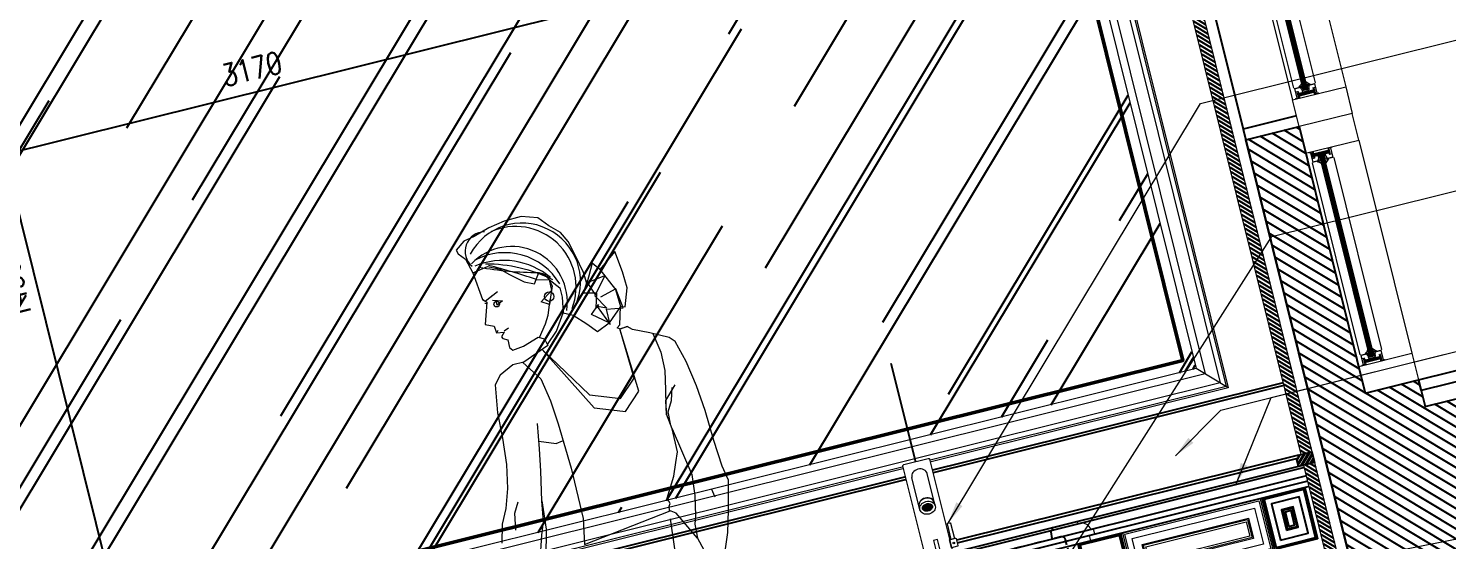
# Model space of a CAD drawing. Header units: inches. Extents: x 252212 to 296477, y 417293 to 492071.
# Drawn here: x 283687 to 286272, y 477243 to 478175 of the extents above; entities that cross this region are included whole.
import ezdxf

# ---------------------------------------------------------------- set-up
doc = ezdxf.new("R2010")
doc.units = ezdxf.units.IN
doc.header["$MEASUREMENT"] = 0
doc.set_wipeout_variables(frame=1)
doc.linetypes.add('CENTERX2', pattern=[4, 2.5, -0.5, 0.5, -0.5])
doc.linetypes.add('DASHED2', pattern=[0.375, 0.25, -0.125])
for name, color, linetype, lineweight in [('1', 1, 'Continuous', 50), ('A-Dim-ID', 9, 'Continuous', 20), ('A-FLOR-SLAB', 5, 'Continuous', 40), ('A-GLAZ', 134, 'Continuous', 18), ('A-RNDR-ALUM', 1, 'Continuous', 9), ('A-RNDR-PT36', 253, 'Continuous', 20), ('ID-NOTES', 3, 'Continuous', 0), ('Marble', 6, 'Continuous', 0)]:
    doc.layers.add(name, color=color, linetype=linetype, lineweight=lineweight)
for name, color, linetype in [('8', 8, 'Continuous'), ('Layer1', 1, 'Continuous'), ('Layer3', 7, 'Continuous'), ('Layer6', 6, 'Continuous'), ('Layer7', 8, 'Continuous'), ('MARBLE 2', 6, 'Continuous'), ('MARBLE HATCH', 251, 'Continuous'), ('SANITARY WARES', 212, 'Continuous'), ('Stainless steel', 253, 'Continuous'), ('WOOD', 23, 'Continuous')]:
    doc.layers.add(name, color=color, linetype=linetype)
doc.styles.add('ST9', font='romans.shx', dxfattribs={"width": 0.8})
doc.styles.add('ZZ-Dim All', font='romans.shx', dxfattribs={"width": 0.8})
doc.dimstyles.new('DIM 0200', dxfattribs={"dimscale": 200, "dimtxt": 1, "dimasz": 0.8, "dimexe": 0.5, "dimexo": 1, "dimgap": 0.4, "dimtad": 1, "dimdec": 0, "dimrnd": 10, "dimdsep": 46, "dimtxsty": 'ZZ-Dim All', "dimblk1": 'ARCHTICK', "dimblk2": 'ARCHTICK', "dimsah": 1, "dimcen": 1, "dimdle": 0.5, "dimclrd": 256, "dimclre": 256, "dimclrt": 256, "dimadec": 0, "dimazin": 2, "dimtfac": 1, "dimtdec": 0, "dimtix": 1, "dimtmove": 2, "dimatfit": 2, "dimfxl": 1, "dimfxlon": 1, "dimtolj": 1, "dimtzin": 0, "dimlwd": -1, "dimlwe": -1, "dimarcsym": 0})
doc.dimstyles.new('DIM-20', dxfattribs={"dimscale": 1000, "dimtxt": 0.044, "dimasz": 0.035, "dimexe": 0.022, "dimexo": 0.022, "dimgap": 0.022, "dimtad": 1, "dimdec": 0, "dimzin": 0, "dimdsep": 46, "dimtxsty": 'ST9', "dimblk1": 'ARCHTICK', "dimblk2": 'ARCHTICK', "dimsah": 1, "dimcen": 0.088, "dimdle": 0.04, "dimclrd": 256, "dimclre": 256, "dimclrt": 3, "dimadec": 0, "dimazin": 0, "dimtfac": 1, "dimtdec": 0, "dimtix": 1, "dimtofl": 0, "dimtmove": 1, "dimatfit": 3, "dimldrblk": 'CLOSED', "dimfxl": 1, "dimtolj": 1, "dimtzin": 0, "dimarcsym": 0})

# ---------------------------------------------------------------- blocks, each defined once
blk = doc.blocks.new('GLAZ-4')
at = {"layer": 'A-GLAZ'}
for p, q in [((-26.3, 561.6, 0), (-26.3, 1741.5, 0)), ((-24.9, 561.6, 0), (-24.9, 1741.5, 0)), ((-23.6, 561.6, 0), (-23.6, 1741.5, 0)), ((-22.3, 561.6, 0), (-22.3, 1741.5, 0)), ((-20.9, 561.6, 0), (-20.9, 1741.5, 0)), ((-19.6, 561.6, 0), (-19.6, 1741.5, 0)), ((-18.3, 561.6, 0), (-18.3, 1741.5, 0)), ((-26.3, 61.6, 0), (-26.3, 441.5, 0)), ((-24.9, 61.6, 0), (-24.9, 441.5, 0)), ((-23.6, 61.6, 0), (-23.6, 441.5, 0)), ((-22.3, 61.6, 0), (-22.3, 441.5, 0)), ((-20.9, 61.6, 0), (-20.9, 441.5, 0)), ((-19.6, 61.6, 0), (-19.6, 441.5, 0)), ((-18.3, 61.6, 0), (-18.3, 441.5, 0))]:
    blk.add_line(p, q, dxfattribs=at)
at = {"layer": 'A-RNDR-ALUM'}
for p, q in [((-50, 1775, 0), (-50, 550, 0)), ((50, 1775, 0), (50, 550, 0)), ((-38.2, 560.7, 0), (-37.5, 560.7, 0)), ((-38.2, 560.7, 0), (-38.2, 552.6, 0)), ((-38.2, 560.7, 0), (-37.5, 560.7, 0)), ((-38.2, 560.7, 0), (-38.2, 552.6, 0)), ((-38.2, 552.6, 0), (-37.5, 552.6, 0)), ((-38.2, 552.6, 0), (-37.5, 552.6, 0)), ((-37.5, 560.7, 0), (-37.5, 552.6, 0)), ((-37.5, 560.7, 0), (-37.5, 552.6, 0)), ((-37.5, 559, 0), (-7.1, 559, 0)), ((-37.5, 559, 0), (-7.1, 559, 0)), ((-37.5, 557.8, 0), (-7.1, 557.8, 0)), ((-37.5, 557.8, 0), (-7.1, 557.8, 0)), ((-37.5, 556.6, 0), (-7.1, 556.6, 0)), ((-37.5, 556.6, 0), (-7.1, 556.6, 0)), ((-37.5, 555.5, 0), (-7.1, 555.5, 0)), ((-37.5, 555.5, 0), (-7.1, 555.5, 0)), ((-37.5, 554.3, 0), (-7.1, 554.3, 0)), ((-37.5, 554.3, 0), (-7.1, 554.3, 0)), ((-36, 560.7, 0), (-35.3, 560.7, 0)), ((-36, 560.7, 0), (-35.3, 560.7, 0)), ((-36, 552.6, 0), (-35.3, 552.6, 0)), ((-36, 552.6, 0), (-35.3, 552.6, 0)), ((-6.4, 560.7, 0), (-7.1, 560.7, 0)), ((-7.1, 560.7, 0), (-7.1, 552.6, 0)), ((-6.4, 560.7, 0), (-7.1, 560.7, 0)), ((-7.1, 560.7, 0), (-7.1, 552.6, 0)), ((-6.4, 552.6, 0), (-7.1, 552.6, 0)), ((-6.4, 552.6, 0), (-7.1, 552.6, 0)), ((-6.4, 560.7, 0), (-6.4, 552.6, 0)), ((-6.4, 560.7, 0), (-6.4, 552.6, 0)), ((-50, 450, 0), (-50, 50, 0)), ((-38.2, 447.4, 0), (-37.5, 447.4, 0)), ((-38.2, 439.4, 0), (-38.2, 447.4, 0)), ((-38.2, 447.4, 0), (-37.5, 447.4, 0)), ((-38.2, 439.4, 0), (-38.2, 447.4, 0)), ((-38.2, 439.4, 0), (-37.5, 439.4, 0)), ((-38.2, 439.4, 0), (-37.5, 439.4, 0)), ((-37.5, 439.4, 0), (-37.5, 447.4, 0)), ((-37.5, 439.4, 0), (-37.5, 447.4, 0)), ((-37.5, 445.7, 0), (-7.1, 445.7, 0)), ((-37.5, 445.7, 0), (-7.1, 445.7, 0)), ((-37.5, 444.6, 0), (-7.1, 444.6, 0)), ((-37.5, 444.6, 0), (-7.1, 444.6, 0)), ((-37.5, 443.4, 0), (-7.1, 443.4, 0)), ((-37.5, 443.4, 0), (-7.1, 443.4, 0)), ((-37.5, 442.2, 0), (-7.1, 442.2, 0)), ((-37.5, 442.2, 0), (-7.1, 442.2, 0)), ((-37.5, 441.1, 0), (-7.1, 441.1, 0)), ((-37.5, 441.1, 0), (-7.1, 441.1, 0)), ((-36, 447.4, 0), (-35.3, 447.4, 0)), ((-36, 447.4, 0), (-35.3, 447.4, 0)), ((-36, 439.4, 0), (-35.3, 439.4, 0)), ((-36, 439.4, 0), (-35.3, 439.4, 0)), ((-6.4, 447.4, 0), (-7.1, 447.4, 0)), ((-7.1, 439.4, 0), (-7.1, 447.4, 0)), ((-6.4, 447.4, 0), (-7.1, 447.4, 0)), ((-7.1, 439.4, 0), (-7.1, 447.4, 0)), ((-6.4, 439.4, 0), (-7.1, 439.4, 0)), ((-6.4, 439.4, 0), (-7.1, 439.4, 0)), ((-6.4, 439.4, 0), (-6.4, 447.4, 0)), ((-6.4, 439.4, 0), (-6.4, 447.4, 0)), ((50, 450, 0), (50, 50, 0)), ((-38.2, 60.7, 0), (-37.5, 60.7, 0)), ((-38.2, 60.7, 0), (-38.2, 52.6, 0)), ((-38.2, 60.7, 0), (-37.5, 60.7, 0)), ((-38.2, 60.7, 0), (-38.2, 52.6, 0)), ((-38.2, 52.6, 0), (-37.5, 52.6, 0)), ((-38.2, 52.6, 0), (-37.5, 52.6, 0)), ((-37.5, 60.7, 0), (-37.5, 52.6, 0)), ((-37.5, 60.7, 0), (-37.5, 52.6, 0)), ((-37.5, 59, 0), (-7.1, 59, 0)), ((-37.5, 59, 0), (-7.1, 59, 0)), ((-37.5, 57.8, 0), (-7.1, 57.8, 0)), ((-37.5, 57.8, 0), (-7.1, 57.8, 0)), ((-37.5, 56.6, 0), (-7.1, 56.6, 0)), ((-37.5, 56.6, 0), (-7.1, 56.6, 0)), ((-37.5, 55.5, 0), (-7.1, 55.5, 0)), ((-37.5, 55.5, 0), (-7.1, 55.5, 0)), ((-37.5, 54.3, 0), (-7.1, 54.3, 0)), ((-37.5, 54.3, 0), (-7.1, 54.3, 0)), ((-36, 60.7, 0), (-35.3, 60.7, 0)), ((-36, 60.7, 0), (-35.3, 60.7, 0)), ((-36, 52.6, 0), (-35.3, 52.6, 0)), ((-36, 52.6, 0), (-35.3, 52.6, 0)), ((-6.4, 60.7, 0), (-7.1, 60.7, 0)), ((-7.1, 60.7, 0), (-7.1, 52.6, 0)), ((-6.4, 60.7, 0), (-7.1, 60.7, 0)), ((-7.1, 60.7, 0), (-7.1, 52.6, 0)), ((-6.4, 52.6, 0), (-7.1, 52.6, 0)), ((-6.4, 52.6, 0), (-7.1, 52.6, 0)), ((-6.4, 60.7, 0), (-6.4, 52.6, 0)), ((-6.4, 60.7, 0), (-6.4, 52.6, 0))]:
    blk.add_line(p, q, dxfattribs=at)
at = {"layer": 'A-RNDR-ALUM', "elevation": 0}
for points in [[(-14, 567.6), (-15.6, 567.6), (-15.6, 570.6, 0.015553), (-14.8, 570), (-11.6, 570, -0.104304), (-18.3, 576.1), (-18.3, 573.6, 0.016036), (-17.6, 572.8), (-17.6, 571.6), (-18.3, 570.9), (-18.3, 568.1), (-17.6, 568.7), (-17.6, 566.4), (-18.3, 565.7), (-18.3, 562.9), (-17.6, 563.5), (-17.6, 562.2, -0.414214), (-18.3, 561.6), (-26.3, 561.6, -0.414214), (-26.9, 562.2), (-26.9, 563.5), (-26.3, 562.9), (-26.3, 565.7), (-26.9, 566.4), (-26.9, 568.7), (-26.3, 568.1), (-26.3, 570.9), (-26.9, 571.6), (-26.9, 572.8, 0.016036), (-26.3, 573.6), (-26.3, 576.1, -0.104304), (-33, 570), (-29.8, 570, 0.015553), (-28.9, 570.6), (-28.9, 567.6), (-30.6, 567.6, -0.021646), (-28.9, 564.1), (-28.9, 562.2, 0.414214), (-26.3, 559.6), (-18.3, 559.6, 0.414214), (-15.6, 562.2), (-15.6, 564.1, -0.021646)], [(-14, 432.4), (-15.6, 432.4), (-15.6, 429.5, -0.015553), (-14.8, 430), (-11.6, 430, 0.104304), (-18.3, 423.9), (-18.3, 426.5, -0.016036), (-17.6, 427.2), (-17.6, 428.5), (-18.3, 429.1), (-18.3, 432), (-17.6, 431.3), (-17.6, 433.7), (-18.3, 434.4), (-18.3, 437.2), (-17.6, 436.5), (-17.6, 437.8, 0.414214), (-18.3, 438.5), (-26.3, 438.5, 0.414214), (-26.9, 437.8), (-26.9, 436.5), (-26.3, 437.2), (-26.3, 434.4), (-26.9, 433.7), (-26.9, 431.3), (-26.3, 432), (-26.3, 429.1), (-26.9, 428.5), (-26.9, 427.2, -0.016036), (-26.3, 426.5), (-26.3, 423.9, 0.104304), (-33, 430), (-29.8, 430, -0.015553), (-28.9, 429.5), (-28.9, 432.4), (-30.6, 432.4, 0.021646), (-28.9, 435.9), (-28.9, 437.8, -0.414214), (-26.3, 440.5), (-18.3, 440.5, -0.414214), (-15.6, 437.8), (-15.6, 435.9, 0.021646)], [(-14, 67.6), (-15.6, 67.6), (-15.6, 70.6, 0.015553), (-14.8, 70), (-11.6, 70, -0.104304), (-18.3, 76.1), (-18.3, 73.6, 0.016036), (-17.6, 72.8), (-17.6, 71.6), (-18.3, 70.9), (-18.3, 68.1), (-17.6, 68.7), (-17.6, 66.4), (-18.3, 65.7), (-18.3, 62.9), (-17.6, 63.5), (-17.6, 62.2, -0.414214), (-18.3, 61.6), (-26.3, 61.6, -0.414214), (-26.9, 62.2), (-26.9, 63.5), (-26.3, 62.9), (-26.3, 65.7), (-26.9, 66.4), (-26.9, 68.7), (-26.3, 68.1), (-26.3, 70.9), (-26.9, 71.6), (-26.9, 72.8, 0.016036), (-26.3, 73.6), (-26.3, 76.1, -0.104304), (-33, 70), (-29.8, 70, 0.015553), (-28.9, 70.6), (-28.9, 67.6), (-30.6, 67.6, -0.021646), (-28.9, 64.1), (-28.9, 62.2, 0.414214), (-26.3, 59.6), (-18.3, 59.6, 0.414214), (-15.6, 62.2), (-15.6, 64.1, -0.021646)]]:
    blk.add_lwpolyline(points, format="xyb", close=True, dxfattribs=at)
for points in [[(-50, 550), (50, 550), (50, 500), (-50, 500)], [(-50, 450), (50, 450), (50, 500), (-50, 500)], [(-50, 50), (50, 50), (50, 0), (-50, 0)]]:
    blk.add_lwpolyline(points, close=True, dxfattribs=at)
at = {"layer": 'A-RNDR-ALUM', "const_width": 0.928, "elevation": 0}
for points in [[(-43.7, 551.4, 0.414214), (-44.2, 550.9)], [(-43.7, 551.4, 0.414214), (-44.2, 550.9)], [(-0.7, 551.4, -0.414214), (-0.2, 551)], [(-0.7, 551.4, -0.414214), (-0.2, 551)], [(-43.7, 448.6, -0.414214), (-44.2, 449.1)], [(-43.7, 448.6, -0.414214), (-44.2, 449.1)], [(-0.7, 448.6, 0.414214), (-0.2, 449.1)], [(-0.7, 448.6, 0.414214), (-0.2, 449.1)], [(-43.7, 51.4, 0.414214), (-44.2, 50.9)], [(-43.7, 51.4, 0.414214), (-44.2, 50.9)], [(-0.7, 51.4, -0.414214), (-0.2, 51)], [(-0.7, 51.4, -0.414214), (-0.2, 51)]]:
    blk.add_lwpolyline(points, format="xyb", dxfattribs=at)
at = {"layer": 'A-RNDR-ALUM'}
for points in [[(-40.6, 568.8, 0), (-40.6, 570, 0), (-29.9, 568.8, 0), (-29.9, 570, 0)], [(-40.6, 568.8, 0), (-40.6, 570, 0), (-29.9, 568.8, 0), (-29.9, 570, 0)], [(-40.6, 567.6, 0), (-40.6, 568.8, 0), (-29.9, 567.6, 0), (-29.9, 568.8, 0)], [(-40.6, 567.6, 0), (-40.6, 568.8, 0), (-29.9, 567.6, 0), (-29.9, 568.8, 0)], [(-4.3, 568.8, 0), (-4.3, 570, 0), (-15.1, 568.8, 0), (-15.1, 570, 0)], [(-4.3, 568.8, 0), (-4.3, 570, 0), (-15.1, 568.8, 0), (-15.1, 570, 0)], [(-4.3, 567.6, 0), (-4.3, 568.8, 0), (-15.1, 567.6, 0), (-15.1, 568.8, 0)], [(-4.3, 567.6, 0), (-4.3, 568.8, 0), (-15.1, 567.6, 0), (-15.1, 568.8, 0)], [(-44.6, 550, 0), (-44.6, 550.9, 0), (-42.2, 550, 0), (-43.7, 550.9, 0)], [(-44.6, 550, 0), (-44.6, 550.9, 0), (-42.2, 550, 0), (-43.7, 550.9, 0)], [(-42.2, 550, 0), (-43.7, 550.9, 0), (-42.2, 551.9, 0), (-43.7, 551.9, 0)], [(-42.2, 550, 0), (-43.7, 550.9, 0), (-42.2, 551.9, 0), (-43.7, 551.9, 0)], [(-39.8, 563.3, 0), (-39.8, 561.5, 0), (-35, 563.3, 0), (-36.9, 561.5, 0)], [(-39.8, 563.3, 0), (-39.8, 561.5, 0), (-35, 563.3, 0), (-36.9, 561.5, 0)], [(-36.9, 551.9, 0), (-35, 550, 0), (-39.8, 551.9, 0), (-39.8, 550, 0)], [(-36.9, 551.9, 0), (-35, 550, 0), (-39.8, 551.9, 0), (-39.8, 550, 0)], [(-36.9, 559.3, 0), (-35, 559.3, 0), (-36.9, 561.5, 0), (-35, 563.3, 0)], [(-36.9, 559.3, 0), (-35, 559.3, 0), (-36.9, 561.5, 0), (-35, 563.3, 0)], [(-36.9, 554, 0), (-35, 554, 0), (-36.9, 551.9, 0), (-35, 550, 0)], [(-36.9, 554, 0), (-35, 554, 0), (-36.9, 551.9, 0), (-35, 550, 0)], [(-4.6, 563.3, 0), (-4.6, 561.5, 0), (-9.4, 563.3, 0), (-7.5, 561.5, 0)], [(-7.5, 559.3, 0), (-9.4, 559.3, 0), (-7.5, 561.5, 0), (-9.4, 563.3, 0)], [(-4.6, 563.3, 0), (-4.6, 561.5, 0), (-9.4, 563.3, 0), (-7.5, 561.5, 0)], [(-7.5, 559.3, 0), (-9.4, 559.3, 0), (-7.5, 561.5, 0), (-9.4, 563.3, 0)], [(-7.5, 554, 0), (-9.4, 554, 0), (-7.5, 551.9, 0), (-9.4, 550, 0)], [(-7.5, 554, 0), (-9.4, 554, 0), (-7.5, 551.9, 0), (-9.4, 550, 0)], [(-7.5, 551.9, 0), (-9.4, 550, 0), (-4.6, 551.9, 0), (-4.6, 550, 0)], [(-7.5, 551.9, 0), (-9.4, 550, 0), (-4.6, 551.9, 0), (-4.6, 550, 0)], [(-2.2, 550, 0), (-0.7, 550.9, 0), (-2.2, 551.9, 0), (-0.7, 551.9, 0)], [(-2.2, 550, 0), (-0.7, 550.9, 0), (-2.2, 551.9, 0), (-0.7, 551.9, 0)], [(0.2, 550, 0), (0.2, 550.9, 0), (-2.2, 550, 0), (-0.7, 550.9, 0)], [(0.2, 550, 0), (0.2, 550.9, 0), (-2.2, 550, 0), (-0.7, 550.9, 0)], [(-44.6, 450, 0), (-44.6, 449.1, 0), (-42.2, 450, 0), (-43.7, 449.1, 0)], [(-44.6, 450, 0), (-44.6, 449.1, 0), (-42.2, 450, 0), (-43.7, 449.1, 0)], [(-42.2, 450, 0), (-43.7, 449.1, 0), (-42.2, 448.2, 0), (-43.7, 448.2, 0)], [(-42.2, 450, 0), (-43.7, 449.1, 0), (-42.2, 448.2, 0), (-43.7, 448.2, 0)], [(-36.9, 448.2, 0), (-35, 450, 0), (-39.8, 448.2, 0), (-39.8, 450, 0)], [(-36.9, 448.2, 0), (-35, 450, 0), (-39.8, 448.2, 0), (-39.8, 450, 0)], [(-36.9, 446, 0), (-35, 446, 0), (-36.9, 448.2, 0), (-35, 450, 0)], [(-36.9, 446, 0), (-35, 446, 0), (-36.9, 448.2, 0), (-35, 450, 0)], [(-36.9, 440.7, 0), (-35, 440.7, 0), (-36.9, 438.6, 0), (-35, 436.7, 0)], [(-36.9, 440.7, 0), (-35, 440.7, 0), (-36.9, 438.6, 0), (-35, 436.7, 0)], [(-7.5, 448.2, 0), (-9.4, 450, 0), (-4.6, 448.2, 0), (-4.6, 450, 0)], [(-7.5, 446, 0), (-9.4, 446, 0), (-7.5, 448.2, 0), (-9.4, 450, 0)], [(-7.5, 446, 0), (-9.4, 446, 0), (-7.5, 448.2, 0), (-9.4, 450, 0)], [(-7.5, 448.2, 0), (-9.4, 450, 0), (-4.6, 448.2, 0), (-4.6, 450, 0)], [(-7.5, 440.7, 0), (-9.4, 440.7, 0), (-7.5, 438.6, 0), (-9.4, 436.7, 0)], [(-7.5, 440.7, 0), (-9.4, 440.7, 0), (-7.5, 438.6, 0), (-9.4, 436.7, 0)], [(-2.2, 450, 0), (-0.7, 449.1, 0), (-2.2, 448.2, 0), (-0.7, 448.2, 0)], [(0.2, 450, 0), (0.2, 449.1, 0), (-2.2, 450, 0), (-0.7, 449.1, 0)], [(-2.2, 450, 0), (-0.7, 449.1, 0), (-2.2, 448.2, 0), (-0.7, 448.2, 0)], [(0.2, 450, 0), (0.2, 449.1, 0), (-2.2, 450, 0), (-0.7, 449.1, 0)], [(-40.6, 432.4, 0), (-40.6, 431.2, 0), (-29.9, 432.4, 0), (-29.9, 431.2, 0)], [(-40.6, 432.4, 0), (-40.6, 431.2, 0), (-29.9, 432.4, 0), (-29.9, 431.2, 0)], [(-40.6, 431.2, 0), (-40.6, 430, 0), (-29.9, 431.2, 0), (-29.9, 430, 0)], [(-40.6, 431.2, 0), (-40.6, 430, 0), (-29.9, 431.2, 0), (-29.9, 430, 0)], [(-39.8, 436.7, 0), (-39.8, 438.6, 0), (-35, 436.7, 0), (-36.9, 438.6, 0)], [(-39.8, 436.7, 0), (-39.8, 438.6, 0), (-35, 436.7, 0), (-36.9, 438.6, 0)], [(-4.3, 432.4, 0), (-4.3, 431.2, 0), (-15.1, 432.4, 0), (-15.1, 431.2, 0)], [(-4.3, 432.4, 0), (-4.3, 431.2, 0), (-15.1, 432.4, 0), (-15.1, 431.2, 0)], [(-4.3, 431.2, 0), (-4.3, 430, 0), (-15.1, 431.2, 0), (-15.1, 430, 0)], [(-4.3, 431.2, 0), (-4.3, 430, 0), (-15.1, 431.2, 0), (-15.1, 430, 0)], [(-4.6, 436.7, 0), (-4.6, 438.6, 0), (-9.4, 436.7, 0), (-7.5, 438.6, 0)], [(-4.6, 436.7, 0), (-4.6, 438.6, 0), (-9.4, 436.7, 0), (-7.5, 438.6, 0)], [(-42.2, 50, 0), (-43.7, 50.9, 0), (-42.2, 51.9, 0), (-43.7, 51.9, 0)], [(-42.2, 50, 0), (-43.7, 50.9, 0), (-42.2, 51.9, 0), (-43.7, 51.9, 0)], [(-40.6, 68.8, 0), (-40.6, 70, 0), (-29.9, 68.8, 0), (-29.9, 70, 0)], [(-40.6, 68.8, 0), (-40.6, 70, 0), (-29.9, 68.8, 0), (-29.9, 70, 0)], [(-40.6, 67.6, 0), (-40.6, 68.8, 0), (-29.9, 67.6, 0), (-29.9, 68.8, 0)], [(-40.6, 67.6, 0), (-40.6, 68.8, 0), (-29.9, 67.6, 0), (-29.9, 68.8, 0)], [(-39.8, 63.3, 0), (-39.8, 61.5, 0), (-35, 63.3, 0), (-36.9, 61.5, 0)], [(-39.8, 63.3, 0), (-39.8, 61.5, 0), (-35, 63.3, 0), (-36.9, 61.5, 0)], [(-36.9, 51.9, 0), (-35, 50, 0), (-39.8, 51.9, 0), (-39.8, 50, 0)], [(-36.9, 51.9, 0), (-35, 50, 0), (-39.8, 51.9, 0), (-39.8, 50, 0)], [(-36.9, 59.3, 0), (-35, 59.3, 0), (-36.9, 61.5, 0), (-35, 63.3, 0)], [(-36.9, 59.3, 0), (-35, 59.3, 0), (-36.9, 61.5, 0), (-35, 63.3, 0)], [(-36.9, 54, 0), (-35, 54, 0), (-36.9, 51.9, 0), (-35, 50, 0)], [(-36.9, 54, 0), (-35, 54, 0), (-36.9, 51.9, 0), (-35, 50, 0)], [(-4.3, 68.8, 0), (-4.3, 70, 0), (-15.1, 68.8, 0), (-15.1, 70, 0)], [(-4.3, 68.8, 0), (-4.3, 70, 0), (-15.1, 68.8, 0), (-15.1, 70, 0)], [(-4.3, 67.6, 0), (-4.3, 68.8, 0), (-15.1, 67.6, 0), (-15.1, 68.8, 0)], [(-4.3, 67.6, 0), (-4.3, 68.8, 0), (-15.1, 67.6, 0), (-15.1, 68.8, 0)], [(-4.6, 63.3, 0), (-4.6, 61.5, 0), (-9.4, 63.3, 0), (-7.5, 61.5, 0)], [(-7.5, 59.3, 0), (-9.4, 59.3, 0), (-7.5, 61.5, 0), (-9.4, 63.3, 0)], [(-4.6, 63.3, 0), (-4.6, 61.5, 0), (-9.4, 63.3, 0), (-7.5, 61.5, 0)], [(-7.5, 59.3, 0), (-9.4, 59.3, 0), (-7.5, 61.5, 0), (-9.4, 63.3, 0)], [(-7.5, 54, 0), (-9.4, 54, 0), (-7.5, 51.9, 0), (-9.4, 50, 0)], [(-7.5, 54, 0), (-9.4, 54, 0), (-7.5, 51.9, 0), (-9.4, 50, 0)], [(-7.5, 51.9, 0), (-9.4, 50, 0), (-4.6, 51.9, 0), (-4.6, 50, 0)], [(-7.5, 51.9, 0), (-9.4, 50, 0), (-4.6, 51.9, 0), (-4.6, 50, 0)], [(-2.2, 50, 0), (-0.7, 50.9, 0), (-2.2, 51.9, 0), (-0.7, 51.9, 0)], [(-2.2, 50, 0), (-0.7, 50.9, 0), (-2.2, 51.9, 0), (-0.7, 51.9, 0)], [(-44.6, 50, 0), (-44.6, 50.9, 0), (-42.2, 50, 0), (-43.7, 50.9, 0)], [(-44.6, 50, 0), (-44.6, 50.9, 0), (-42.2, 50, 0), (-43.7, 50.9, 0)], [(0.2, 50, 0), (0.2, 50.9, 0), (-2.2, 50, 0), (-0.7, 50.9, 0)], [(0.2, 50, 0), (0.2, 50.9, 0), (-2.2, 50, 0), (-0.7, 50.9, 0)]]:
    blk.add_solid(points, dxfattribs=at)
for points in [[(-42.2, 570, 0), (-39.8, 567.6, 0), (-42.2, 550, 0), (-39.8, 550, 0)], [(-42.2, 570, 0), (-39.8, 567.6, 0), (-40.1, 570, 0), (-40.1, 567.6, 0)], [(-42.2, 570, 0), (-39.8, 567.6, 0), (-42.2, 550, 0), (-39.8, 550, 0)], [(-42.2, 570, 0), (-39.8, 567.6, 0), (-40.1, 570, 0), (-40.1, 567.6, 0)], [(-4.6, 567.6, 0), (-2.2, 570, 0), (-4.6, 550, 0), (-2.2, 550, 0)], [(-2.2, 570, 0), (-4.6, 567.6, 0), (-4.3, 570, 0), (-4.3, 567.6, 0)], [(-4.6, 567.6, 0), (-2.2, 570, 0), (-4.6, 550, 0), (-2.2, 550, 0)], [(-2.2, 570, 0), (-4.6, 567.6, 0), (-4.3, 570, 0), (-4.3, 567.6, 0)], [(-42.2, 430, 0), (-39.8, 432.4, 0), (-42.2, 450, 0), (-39.8, 450, 0)], [(-42.2, 430, 0), (-39.8, 432.4, 0), (-42.2, 450, 0), (-39.8, 450, 0)], [(-4.6, 432.4, 0), (-2.2, 430, 0), (-4.6, 450, 0), (-2.2, 450, 0)], [(-4.6, 432.4, 0), (-2.2, 430, 0), (-4.6, 450, 0), (-2.2, 450, 0)], [(-42.2, 430, 0), (-39.8, 432.4, 0), (-40.1, 430, 0), (-40.1, 432.4, 0)], [(-42.2, 430, 0), (-39.8, 432.4, 0), (-40.1, 430, 0), (-40.1, 432.4, 0)], [(-2.2, 430, 0), (-4.6, 432.4, 0), (-4.3, 430, 0), (-4.3, 432.4, 0)], [(-2.2, 430, 0), (-4.6, 432.4, 0), (-4.3, 430, 0), (-4.3, 432.4, 0)], [(-42.2, 70, 0), (-39.8, 67.6, 0), (-42.2, 50, 0), (-39.8, 50, 0)], [(-42.2, 70, 0), (-39.8, 67.6, 0), (-40.1, 70, 0), (-40.1, 67.6, 0)], [(-42.2, 70, 0), (-39.8, 67.6, 0), (-42.2, 50, 0), (-39.8, 50, 0)], [(-42.2, 70, 0), (-39.8, 67.6, 0), (-40.1, 70, 0), (-40.1, 67.6, 0)], [(-4.6, 67.6, 0), (-2.2, 70, 0), (-4.6, 50, 0), (-2.2, 50, 0)], [(-2.2, 70, 0), (-4.6, 67.6, 0), (-4.3, 70, 0), (-4.3, 67.6, 0)], [(-4.6, 67.6, 0), (-2.2, 70, 0), (-4.6, 50, 0), (-2.2, 50, 0)], [(-2.2, 70, 0), (-4.6, 67.6, 0), (-4.3, 70, 0), (-4.3, 67.6, 0)]]:
    blk.add_trace(points, dxfattribs=at)
at = {"layer": 'A-RNDR-PT36'}
for p, q in [((-42.2, 570, 0), (-42.2, 1730, 0)), ((-2.2, 1730, 0), (-2.2, 570, 0)), ((-42.2, 70, 0), (-42.2, 430, 0)), ((-2.2, 430, 0), (-2.2, 70, 0))]:
    blk.add_line(p, q, dxfattribs=at)
blk = doc.blocks.new('GF-11_SEC B')
at = {"layer": 'Layer7'}
h = blk.add_hatch(dxfattribs=at)
h.set_pattern_fill('ANSI31,_O', color=8, scale=5)
h.set_pattern_definition([(45, (-114263.253, 66663.318), (-11.2253202, 11.2253202), [])])
h.paths.add_polyline_path([(18422.8, 1778.2), (18072.8, 1778.2), (18072.8, 978.2), (18222.8, 978.2), (18222.8, 928.2), (18322.8, 928.2), (18322.8, 428.2), (18422.8, 428.2)])
h.paths.add_polyline_path([(18422.8, -871.8), (18322.8, -871.8), (18322.8, -1371.8), (18222.8, -1371.8), (18222.8, -1421.8), (18072.8, -1421.8), (18072.8, -2471.8), (18422.8, -2471.8)])
at = {"layer": 'Layer1'}
blk.add_line((18422.8, -851.8), (18422.8, -2371.8), dxfattribs=at)
blk.add_lwpolyline([(18422.8, 408.2), (18422.8, -851.8)], dxfattribs=at)
at = {"layer": 'Layer1', "elevation": 0}
blk.add_lwpolyline([(18322.8, -851.8), (18422.8, -851.8)], dxfattribs=at)
at = {"layer": 'Layer1'}
blk.add_lwpolyline([(17962.8, -1621.8), (18072.8, -1621.8), (18072.8, -1601.8), (18002.8, -1601.8), (18002.8, -1391.8), (18222.8, -1391.8), (18222.8, -1371.8), (17962.8, -1371.8), (17962.8, -1401.8), (17982.8, -1421.8), (17982.8, -1571.8), (17962.8, -1591.8)], close=True, dxfattribs=at)
at = {"layer": 'Layer3', "elevation": 0}
blk.add_lwpolyline([(18422.8, -871.8), (18322.8, -871.8), (18322.8, -1371.8), (18222.8, -1371.8), (18222.8, -1421.8), (18072.8, -1421.8), (18072.8, -2471.8), (18422.8, -2471.8), (18422.8, -871.8)], dxfattribs=at)
at = {"layer": 'A-FLOR-SLAB', "xscale": -1}
blk.add_blockref('GLAZ-4', (18272.8, -1371.8, 0), dxfattribs=at)
blk = doc.blocks.new('_ARCHTICK')
at = {"color": 0, "linetype": 'ByBlock', "const_width": 0.15}
blk.add_lwpolyline([(-0.5, -0.5), (0.5, 0.5)], dxfattribs=at)
blk = doc.blocks.new('Pe28')
at = {"lineweight": 0}
for p, q in [((-0.0259, 1.8456), (-0.0031, 1.7949)), ((-0.1588, 1.7762), (-0.146, 1.8078)), ((-0.146, 1.8078), (-0.146, 1.8078)), ((-0.0031, 1.7949), (-0.0017, 1.7565)), ((-0.2752, 1.7667), (-0.2722, 1.7709)), ((-0.2495, 1.7695), (-0.2601, 1.7652)), ((-0.1688, 1.7588), (-0.1588, 1.7762)), ((-0.1498, 1.7381), (-0.1254, 1.7732)), ((-0.1885, 1.733), (-0.1688, 1.7588)), ((-0.1755, 1.7144), (-0.1498, 1.7381)), ((-0.0017, 1.7565), (-0.0341, 1.7278)), ((-0.1893, 1.707), (-0.1131, 1.5864)), ((-0.1893, 1.707), (-0.1101, 1.5566)), ((-0.0146, 1.7095), (0.002, 1.7105)), ((-0.0101, 1.5981), (-0.0146, 1.7095)), ((-0.0071, 1.5683), (-0.0146, 1.7095)), ((-0.2369, 1.6897), (-0.2078, 1.6453)), ((0.0526, 1.682), (0.0595, 1.6389)), ((-0.2078, 1.6453), (-0.1988, 1.5941)), ((0.0595, 1.6389), (0.0586, 1.5982)), ((-0.1988, 1.5941), (-0.1948, 1.5414)), ((-0.1131, 1.5864), (-0.0779, 1.5726)), ((-0.0494, 1.5621), (-0.0101, 1.5981)), ((0.0586, 1.5982), (0.0502, 1.5568)), ((-0.2475, 1.4986), (-0.2381, 1.553)), ((-0.1101, 1.5566), (-0.0748, 1.5429)), ((-0.0779, 1.5726), (-0.0494, 1.5621)), ((-0.0463, 1.5323), (-0.0071, 1.5683)), ((0.0502, 1.5568), (0.0424, 1.5238)), ((0.0448, 1.5341), (0.0731, 1.5619)), ((-0.2447, 1.5148), (-0.2094, 1.5013)), ((-0.1948, 1.5414), (-0.1903, 1.4413)), ((-0.0748, 1.5429), (-0.0463, 1.5323)), ((0.0424, 1.5238), (0.0386, 1.5036)), ((0.0389, 1.5052), (0.0448, 1.5341)), ((-0.2563, 1.4504), (-0.2475, 1.4986)), ((-0.2094, 1.5013), (-0.1942, 1.5035)), ((0.0386, 1.5036), (0.0389, 1.5052)), ((0.0432, 1.471), (0.0389, 1.5052)), ((-0.2699, 1.3874), (-0.2563, 1.4504)), ((-0.1903, 1.4413), (-0.1917, 1.3282)), ((-0.1917, 1.3282), (-0.2024, 1.2729)), ((-0.2024, 1.2729), (-0.0037, 1.2989)), ((-0.0081, 1.282), (-0.0216, 1.1488))]:
    blk.add_line(p, q, dxfattribs=at)
for points in [[(-0.3049, 1.2612), (-0.2875, 1.3152), (-0.2769, 1.3432), (-0.2699, 1.3874), (-0.2753, 1.3258), (-0.291, 1.2647)], [(0.0661, 1.124), (0.1063, 1.2228), (0.1197, 1.2697), (0.1355, 1.3334), (0.1295, 1.3661), (0.125, 1.4248), (0.1225, 1.4922), (0.1172, 1.549), (0.1087, 1.6058), (0.0953, 1.6534), (0.0847, 1.6651), (0.0468, 1.6851), (0.0121, 1.7015), (0.002, 1.7105), (-0.0137, 1.7088), (-0.0199, 1.7134), (-0.0127, 1.7178), (-0.0017, 1.7565), (0.0086, 1.7533), (0.0224, 1.7925), (0.0213, 1.8283), (0.0154, 1.8752), (-0.0259, 1.8456), (-0.0387, 1.8627), (-0.0605, 1.8227), (-0.0617, 1.8477), (-0.0697, 1.8866), (-0.0775, 1.9208), (-0.0894, 1.9441), (-0.1107, 1.9639), (-0.1293, 1.9868), (-0.164, 1.9987), (-0.2024, 1.9973), (-0.2379, 1.991), (-0.2737, 1.9805), (-0.2982, 1.9767), (-0.3185, 1.9613), (-0.3168, 1.9527), (-0.3039, 1.9379), (-0.2958, 1.9052), (-0.2892, 1.8438), (-0.2812, 1.8353), (-0.2968, 1.7894), (-0.2785, 1.7812), (-0.2768, 1.7656), (-0.2608, 1.7632), (-0.2689, 1.7548), (-0.2667, 1.7503), (-0.257, 1.7449), (-0.2571, 1.7279), (-0.2518, 1.7207), (-0.2268, 1.7236), (-0.1913, 1.7345), (-0.1789, 1.7281), (-0.175, 1.7124), (-0.2346, 1.6897), (-0.2592, 1.6899), (-0.2915, 1.6746), (-0.3069, 1.6568), (-0.3172, 1.5966), (-0.3195, 1.5403), (-0.3248, 1.4826), (-0.3356, 1.4318), (-0.3498, 1.3904), (-0.3657, 1.3588), (-0.3764, 1.319)], [(-0.2958, 1.9052), (-0.2609, 1.9107), (-0.2355, 1.8984), (-0.22, 1.8834), (-0.22, 1.8834), (-0.192, 1.8587), (-0.192, 1.8587), (-0.1712, 1.8496), (-0.1558, 1.8709), (-0.1558, 1.8709), (-0.1402, 1.8613), (-0.1402, 1.8613), (-0.1347, 1.8354), (-0.1347, 1.8354), (-0.146, 1.8078), (-0.146, 1.8078), (-0.1484, 1.8017), (-0.1501, 1.7977), (-0.1665, 1.8079)], [(-0.166, 1.8568), (-0.1379, 1.8508), (-0.1385, 1.826), (-0.1665, 1.8079)], [(-0.1509, 1.8679), (-0.1484, 1.8664), (-0.1379, 1.8508), (-0.1199, 1.8272), (-0.1197, 1.8066), (-0.1197, 1.8066), (-0.1254, 1.7732), (-0.1062, 1.7627), (-0.1062, 1.7627), (-0.0814, 1.7371), (-0.0814, 1.7371), (-0.0632, 1.7155), (-0.0341, 1.7278), (-0.0669, 1.7543), (-0.0471, 1.772), (-0.0538, 1.766), (-0.0446, 1.7967), (-0.0728, 1.8041), (-0.0573, 1.8285)], [(-0.2892, 1.8446), (-0.2845, 1.8388), (-0.2534, 1.8525)], [(-0.2812, 1.8318), (-0.2866, 1.834)], [(-0.2756, 1.8427), (-0.2641, 1.8478)], [(-0.2682, 1.8365), (-0.2477, 1.8301), (-0.2611, 1.8239), (-0.2611, 1.8302)], [(-0.0485, 1.7957), (-0.0583, 1.8243), (-0.018, 1.83), (-0.0497, 1.7923), (-0.0314, 1.7603), (-0.0509, 1.7683), (-0.0327, 1.7237), (-0.0327, 1.758), (0.0039, 1.7523), (-0.0022, 1.7957), (-0.0387, 1.7865)], [(0.0424, 1.4786), (0.0441, 1.5089), (0.0568, 1.5312), (0.0654, 1.5579)], [(-0.34, 1.3393), (-0.3329, 1.3755), (-0.3202, 1.3977)], [(0.0943, 1.3244), (0.0977, 1.3051)], [(0.0393, 1.227), (0.0661, 1.124)]]:
    blk.add_lwpolyline(points, dxfattribs=at)
blk.add_lwpolyline([(0.0393, 1.227), (0.0076, 1.2906), (-0.0048, 1.2997), (-0.0039, 1.3091), (0.0003, 1.3144), (-0.0032, 1.3273), (0.0218, 1.3701), (0.0337, 1.3982), (0.0424, 1.4196), (0.0432, 1.471), (0.0607, 1.3644), (0.0562, 1.3185), (0.0474, 1.2752), (0.0414, 1.2579)], close=True, dxfattribs=at)
for centre, radius in [((-0.2616, 1.8262), 0.00605), ((-0.1468, 1.8145), 0.0102)]:
    blk.add_circle(centre, radius, dxfattribs=at)
for centre, radius, start, end in [((-0.2593, 1.9441), 0.0424, 76.8144, 216.1649), ((-0.1963, 1.8604), 0.1273, 321.9497, 138.1381), ((-0.2127, 1.8525), 0.1316, 325.2053, 100.3294), ((-0.2288, 1.8225), 0.1211, 337.5804, 122.3309), ((-0.2633, 1.7595), 0.1603, 36.1039, 98.6611), ((-0.2508, 1.7959), 0.1387, 16.6873, 103.7663), ((-0.3452, 1.5932), 0.3336, 49.873, 75.9653), ((0.0345, 2.6201), 0.7731, 246.084, 255.6594), ((-1.0043, 0.5375), 1.5642, 57.626, 61.5113)]:
    blk.add_arc(centre, radius, start, end, dxfattribs=at)
blk = doc.blocks.new('*D133')
at = {"layer": 'A-Dim-ID', "lineweight": -2, "transparency": 16777216}
for p, q in [((283887.6, 476965.4), (283518.2, 478450)), ((283521.5, 478409.6), (283506.5, 478405.9)), ((283871.5, 477002.6), (283856.6, 476998.9))]:
    blk.add_line(p, q, dxfattribs=at)
at = {"layer": 'Defpoints', "color": 0, "transparency": 16777216}
for p in [(283527.9, 478411.2), (283542.8, 478414.9, 0), (283892.9, 477007.9, 0)]:
    blk.add_point(p, dxfattribs=at)
at = {"layer": 'A-Dim-ID', "lineweight": -2, "transparency": 16777216, "xscale": 20, "yscale": 20, "zscale": 20}
for p, rotation in [((283527.9, 478411.2), 103.9714232829857), ((283878, 477004.2), 283.9714232829857)]:
    blk.add_blockref('_ARCHTICK', p, dxfattribs=dict(at, rotation=rotation))
at = {"layer": 'A-Dim-ID', "color": 3, "transparency": 16777216, "insert": (283662.2, 477697.5), "char_height": 40, "attachment_point": 5, "rotation": 103.9714, "style": 'ST9'}
blk.add_mtext('\\A1;1450', dxfattribs=at)
blk = doc.blocks.new('_CLOSED')
at = {"color": 0, "linetype": 'ByBlock'}
for p, q in [((-1, 0.17), (0, 0)), ((-1, 0.17), (-1, -0.17)), ((0, 0), (-1, -0.17)), ((0, 0), (-1, 0))]:
    blk.add_line(p, q, dxfattribs=at)
blk = doc.blocks.new('*D136')
at = {"layer": 'A-Dim-ID', "lineweight": -2, "transparency": 16777216}
blk.add_line((282527.5, 477668), (285681.4, 478452.7), dxfattribs=at)
at = {"layer": 'Defpoints', "color": 0, "transparency": 16777216}
for p in [(285642.6, 478443, 0), (285642.6, 478443), (282566.4, 477677.7, 0)]:
    blk.add_point(p, dxfattribs=at)
at = {"layer": 'A-Dim-ID', "lineweight": -2, "transparency": 16777216, "xscale": 20, "yscale": 20, "zscale": 20}
for p, rotation in [((285642.6, 478443), 13.9714232829857), ((282566.4, 477677.7), 193.9714232829857)]:
    blk.add_blockref('_ARCHTICK', p, dxfattribs=dict(at, rotation=rotation))
at = {"layer": 'A-Dim-ID', "color": 3, "transparency": 16777216, "insert": (284094.3, 478101.1), "char_height": 40, "attachment_point": 5, "rotation": 13.9714, "style": 'ST9'}
blk.add_mtext('\\A1;3170', dxfattribs=at)
blk = doc.blocks.new('FOSTER ELEV')
at = {"layer": 'SANITARY WARES', "color": 8, "linetype": 'DASHED2', "ltscale": 50}
for p, q in [((-229.9, 55), (-212.7, 55)), ((-210.7, 53), (-210.7, 50.4)), ((210.7, 53), (210.7, 50.4)), ((230, 55), (212.7, 55)), ((-210.7, 50.4), (-209.4, 50.4)), ((-207.5, 48.7), (-205.7, 35)), ((207.5, 48.7), (205.7, 35)), ((210.7, 50.4), (209.5, 50.4)), ((230, 0), (0, 0)), ((-230, 0), (0, 0))]:
    blk.add_line(p, q, dxfattribs=at)
for points in [[(230, 0), (230, 28, 0.414214), (223, 35), (-223, 35, 0.414214), (-230, 28), (-230, 0)], [(-215, 0, 0.286909), (-47.3, -110, -0.40788), (-42.4, -115), (-42.4, -130), (42.4, -130), (42.4, -115, -0.407798), (47.3, -110, 0.286833), (215, 0)]]:
    blk.add_lwpolyline(points, format="xyb", dxfattribs=at)
for centre, start, end in [((-212.7, 53), 0, 90), ((212.7, 53), 90, 180), ((-209.4, 48.4), 7.3809, 90), ((209.5, 48.4), 90, 172.6191)]:
    blk.add_arc(centre, 2, start, end, dxfattribs=at)
blk = doc.blocks.new('axor starck electronic front')
at = {"color": 0}
blk.add_wipeout([(8256.4, 4209.1), (8256.5, 4209.6), (8256.6, 4209.9), (8256.8, 4210.3), (8257, 4210.5), (8257.2, 4210.7), (8257.5, 4210.8), (8257.8, 4211), (8258.1, 4211), (8258.4, 4211.1), (8304.4, 4211.1), (8304.7, 4211), (8305.1, 4210.9), (8305.4, 4210.8), (8305.7, 4210.6), (8306, 4210.3), (8306.2, 4210), (8306.3, 4209.7), (8306.4, 4209.4), (8306.4, 4209.1), (8306.4, 4058.1), (8309.4, 4058.1), (8309.4, 4087.1), (8309.5, 4087.4), (8309.6, 4087.7), (8309.8, 4087.9), (8310.1, 4088), (8310.4, 4088.1), (8314.4, 4088.1), (8314.8, 4088), (8315, 4087.9), (8315.2, 4087.7), (8315.3, 4087.5), (8315.4, 4087.1), (8315.4, 4058.1), (8317.4, 4058.1), (8317.9, 4058), (8318.1, 4057.8), (8318.4, 4057.5), (8318.4, 4057.1), (8318.4, 4044.1), (8318.3, 4043.7), (8318.1, 4043.4), (8317.8, 4043.2), (8317.4, 4043.1), (8306.4, 4043.1), (8306.4, 4034.1), (8256.4, 4034.1)], dxfattribs=at)
at = {"layer": 'SANITARY WARES', "lineweight": 0}
h = blk.add_hatch(dxfattribs=at)
h.set_pattern_fill('HONEY', color=256, scale=5)
edge = h.paths.add_edge_path()
edge.add_spline(control_points=[(8272.7, 4125), (8272.7, 4124.6), (8272.7, 4124.2), (8273, 4123.3), (8273.2, 4122.8), (8274, 4121.8), (8274.5, 4121.3), (8275.7, 4120.4), (8276.4, 4120), (8278, 4119.4), (8278.9, 4119.1), (8280.8, 4118.9), (8281.8, 4118.9), (8283.7, 4119.1), (8284.6, 4119.3), (8286.3, 4119.9), (8287, 4120.3), (8288.2, 4121.2), (8288.7, 4121.7), (8289.4, 4122.6), (8289.7, 4123.1), (8290, 4124), (8290.1, 4124.4), (8290.2, 4125.3), (8290.1, 4125.7), (8289.8, 4126.6), (8289.6, 4127.1), (8289, 4128), (8288.6, 4128.4), (8287.5, 4129.3), (8286.9, 4129.7), (8285.4, 4130.4), (8284.6, 4130.6), (8283, 4131), (8282.1, 4131.1), (8280.3, 4131), (8279.4, 4130.9), (8277.8, 4130.5), (8277, 4130.2), (8275.6, 4129.5), (8275, 4129.1), (8274, 4128.2), (8273.7, 4127.7), (8273.1, 4126.8), (8272.9, 4126.3), (8272.7, 4125.6), (8272.7, 4125.3), (8272.7, 4125)], knot_values=[0, 0, 0, 0, 0.239167, 0.239167, 0.53268, 0.53268, 0.826192, 0.826192, 1.119705, 1.119705, 1.413218, 1.413218, 1.706731, 1.706731, 2.000243, 2.000243, 2.293756, 2.293756, 2.568245, 2.568245, 2.839303, 2.839303, 3.110362, 3.110362, 3.381421, 3.381421, 3.652479, 3.652479, 3.923538, 3.923538, 4.194596, 4.194596, 4.465655, 4.465655, 4.736714, 4.736714, 5.007772, 5.007772, 5.278831, 5.278831, 5.54989, 5.54989, 5.820948, 5.820948, 6.092007, 6.092007, 6.283185, 6.283185, 6.283185, 6.283185], degree=3, periodic=0)
for points in [[(8306.4, 4034.1), (8256.4, 4034.1), (8256.4, 4209.1, -0.414214), (8258.4, 4211.1), (8304.4, 4211.1, -0.414214), (8306.4, 4209.1)], [(8310.4, 4088.1), (8314.4, 4088.1, -0.414214), (8315.4, 4087.1), (8315.4, 4058.1), (8309.4, 4058.1), (8309.4, 4087.1, -0.414214)], [(8306.4, 4058.1), (8317.4, 4058.1, -0.414214), (8318.4, 4057.1), (8318.4, 4044.1, -0.414214), (8317.4, 4043.1), (8306.4, 4043.1)]]:
    blk.add_lwpolyline(points, format="xyb", close=True, dxfattribs=at)
for points in [[(8267, 4124.3), (8267, 4184.8)], [(8295.9, 4124.3), (8295.9, 4184.8)]]:
    blk.add_lwpolyline(points, dxfattribs=at)
blk.add_lwpolyline([(8277.4, 4034.1), (8285.4, 4034.1), (8285.4, 4064.1), (8277.4, 4064.1)], close=True, dxfattribs=at)
blk.add_circle((8312.4, 4050.6), 1.5, dxfattribs=at)
for centre in [(8281.4, 4184.8), (8281.4, 4130.6), (8281.4, 4130.2)]:
    blk.add_ellipse(centre, major_axis=(-14.4, 0), ratio=0.816415, start_param=3.141593, end_param=6.283185, dxfattribs=at)
blk.add_ellipse((8281.4, 4124.3), major_axis=(-14.4, 0), ratio=0.816415, dxfattribs=at)
for points, knots in [([(8272, 4125), (8272, 4124.4), (8272.1, 4123.9), (8272.5, 4122.8), (8272.8, 4122.2), (8273.6, 4121.2), (8274.2, 4120.6), (8275.5, 4119.7), (8276.3, 4119.3), (8278.1, 4118.6), (8279, 4118.4), (8281, 4118.2), (8282, 4118.2), (8283.9, 4118.4), (8284.8, 4118.6), (8286.6, 4119.3), (8287.4, 4119.7), (8288.7, 4120.7), (8289.2, 4121.2), (8290.1, 4122.3), (8290.4, 4122.8), (8290.8, 4123.9), (8290.9, 4124.5), (8290.9, 4125.6), (8290.8, 4126.1), (8290.3, 4127.2), (8290, 4127.8), (8289.2, 4128.9), (8288.6, 4129.4), (8287.2, 4130.3), (8286.5, 4130.7), (8284.7, 4131.4), (8283.8, 4131.6), (8281.8, 4131.8), (8280.8, 4131.8), (8278.9, 4131.5), (8277.9, 4131.3), (8276.2, 4130.7), (8275.4, 4130.2), (8274.1, 4129.3), (8273.6, 4128.7), (8272.7, 4127.6), (8272.4, 4127.1), (8272.1, 4126), (8272, 4125.5), (8272, 4125)], [0, 0, 0, 0, 0.286192, 0.286192, 0.572385, 0.572385, 0.858577, 0.858577, 1.144769, 1.144769, 1.430961, 1.430961, 1.717154, 1.717154, 2.003346, 2.003346, 2.289538, 2.289538, 2.575731, 2.575731, 2.861923, 2.861923, 3.148115, 3.148115, 3.434307, 3.434307, 3.7205, 3.7205, 4.006692, 4.006692, 4.292884, 4.292884, 4.579076, 4.579076, 4.865269, 4.865269, 5.151461, 5.151461, 5.437653, 5.437653, 5.723846, 5.723846, 6.010038, 6.010038, 6.283185, 6.283185, 6.283185, 6.283185]), ([(8272.7, 4125), (8272.7, 4124.6), (8272.7, 4124.2), (8273, 4123.3), (8273.2, 4122.8), (8274, 4121.8), (8274.5, 4121.3), (8275.7, 4120.4), (8276.4, 4120), (8278, 4119.4), (8278.9, 4119.1), (8280.8, 4118.9), (8281.8, 4118.9), (8283.7, 4119.1), (8284.6, 4119.3), (8286.3, 4119.9), (8287, 4120.3), (8288.2, 4121.2), (8288.7, 4121.7), (8289.4, 4122.6), (8289.7, 4123.1), (8290, 4124), (8290.1, 4124.4), (8290.2, 4125.3), (8290.1, 4125.7), (8289.8, 4126.6), (8289.6, 4127.1), (8289, 4128), (8288.6, 4128.4), (8287.5, 4129.3), (8286.9, 4129.7), (8285.4, 4130.4), (8284.6, 4130.6), (8283, 4131), (8282.1, 4131.1), (8280.3, 4131), (8279.4, 4130.9), (8277.8, 4130.5), (8277, 4130.2), (8275.6, 4129.5), (8275, 4129.1), (8274, 4128.2), (8273.7, 4127.7), (8273.1, 4126.8), (8272.9, 4126.3), (8272.7, 4125.6), (8272.7, 4125.3), (8272.7, 4125)], [0, 0, 0, 0, 0.239167, 0.239167, 0.53268, 0.53268, 0.826192, 0.826192, 1.119705, 1.119705, 1.413218, 1.413218, 1.706731, 1.706731, 2.000243, 2.000243, 2.293756, 2.293756, 2.568245, 2.568245, 2.839303, 2.839303, 3.110362, 3.110362, 3.381421, 3.381421, 3.652479, 3.652479, 3.923538, 3.923538, 4.194596, 4.194596, 4.465655, 4.465655, 4.736714, 4.736714, 5.007772, 5.007772, 5.278831, 5.278831, 5.54989, 5.54989, 5.820948, 5.820948, 6.092007, 6.092007, 6.283185, 6.283185, 6.283185, 6.283185])]:
    blk.add_open_spline(points, degree=3, knots=knots, dxfattribs=at)

msp = doc.modelspace()

# ---------------------------------------------------------------- hatches: boundary and pattern name
at = {"layer": '8', "ltscale": 10}
h = msp.add_hatch(dxfattribs=at)
h.set_pattern_fill('AR-RROOF', color=256, scale=10, angle=58.9714, style=0)
h.set_pattern_definition([(58.971423, (204765.7, -75521.76), (70.38692, 609.76973), [3810, -508, 1270, -254]), (58.97142, (204831, -75166.8), (-420.40969, -43.52065), [762, -83.82, 1524, -190.5]), (58.971423, (204646.15, -75301.64), (534.997874, 1219.52907), [2032, -355.6, 1016, -254])])
h.paths.add_polyline_path([(285491.7, 478850.8), (282508.5, 478109), (282830.7, 476813.9), (285813.9, 477555.7)])
at = {"layer": '8'}
h = msp.add_hatch(dxfattribs=at)
h.set_pattern_fill('ANSI31', color=256, scale=50, angle=13.9714, style=0)
h.set_pattern_definition([(58.971423, (257391.7715, 478034.1786), (-5.3556895, 3.2216596), [])])
edge = h.paths.add_edge_path()
edge.add_line((286000.4, 477398.3), (286024.7, 477404.3))
edge.add_line((286024.7, 477404.3), (286029.5, 477384.9))
edge.add_line((286029.5, 477384.9), (286000.4, 477377.7))
edge.add_line((286000.4, 477377.7), (285996.8, 477392.2))
edge.add_arc((285996, 477396.8), 4.65, 279.5365, 378.4063)
h = msp.add_hatch(dxfattribs=at)
h.set_pattern_fill('ANSI31', color=256, scale=50, angle=13.9714, style=0)
h.set_pattern_definition([(58.971423, (276546.804, 482799.918), (-5.3556895, 3.2216596), [])])
edge = h.paths.add_edge_path()
edge.add_line((286000.4, 477398.3), (286024.7, 477404.3))
edge.add_line((286024.7, 477404.3), (286029.5, 477384.9))
edge.add_line((286029.5, 477384.9), (286000.4, 477377.7))
edge.add_line((286000.4, 477377.7), (285996.8, 477392.2))
edge.add_arc((285996, 477396.8), 4.65, 279.5365, 378.4063)
at = {"layer": 'Layer7'}
h = msp.add_hatch(dxfattribs=at)
h.set_pattern_fill('ANSI31', color=256, scale=50, angle=13.9714, style=0)
h.set_pattern_definition([(148.971423, (303561.66, 483263.5505), (3.2216596, 5.3556895), [])])
h.paths.add_polyline_path([(286024.7, 477404.3), (286005.3, 477399.5), (285478.9, 479515), (285498.3, 479519.8)])
h = msp.add_hatch(dxfattribs=at)
h.set_pattern_fill('ANSI31', color=256, scale=50, angle=13.9714, style=0)
h.set_pattern_definition([(148.971423, (304092.823, 481128.635), (3.2216596, 5.3556895), [])])
h.paths.add_polyline_path([(286246.8, 476511.5), (286227.4, 476506.7), (286010.1, 477380.1), (286029.5, 477384.9)])

# ---------------------------------------------------------------- linework, layer by layer
at = {"color": 6, "ltscale": 0.1}
msp.add_line((286010.1, 477380.1, 0), (282739.8, 476566.4, 0), dxfattribs=at)
at = {"color": 6, "ltscale": 0.1, "elevation": 0}
for points in [[(286035.1, 477246.1), (285957.4, 477226.8), (285934.3, 477320), (286011.9, 477339.3)], [(285982.6, 477268.7), (285993.2, 477271.3), (285986.7, 477297.4), (285976.1, 477294.8)], [(285699.6, 477162.7), (285622, 477143.4), (285598.8, 477236.5), (285676.4, 477255.8)]]:
    msp.add_lwpolyline(points, close=True, dxfattribs=at)
at = {"color": 8, "ltscale": 0.1, "elevation": 0}
for points in [[(285959.6, 477230.5), (286031.4, 477248.3), (286009.7, 477335.7), (285937.9, 477317.8)], [(285967.6, 477243.8), (286018.1, 477256.3), (286001.7, 477322.3), (285951.2, 477309.8)], [(285978.6, 477262), (285999.9, 477267.3), (285990.7, 477304.1), (285969.4, 477298.8)], [(285980, 477264.4), (285997.5, 477268.7), (285989.3, 477301.7), (285971.8, 477297.4)], [(285624.2, 477147), (285696, 477164.9), (285674.3, 477252.2), (285602.4, 477234.3)]]:
    msp.add_lwpolyline(points, close=True, dxfattribs=at)
at = {"layer": '1', "color": 4, "ltscale": 10, "elevation": 0}
msp.add_lwpolyline([(282532.9, 478093.6), (285477.2, 478826.1), (285789.6, 477570.5), (282845.4, 476837.9)], close=True, dxfattribs=at)
at = {"layer": '8', "linetype": 'CENTERX2', "ltscale": 100}
msp.add_line((285258.1, 477565.9, 0), (285481.1, 476669.5, 0), dxfattribs=at)
at = {"layer": '8', "color": 6, "lineweight": 0, "ltscale": 5, "elevation": 0}
for points in [[(286024.7, 477404.3), (286005.3, 477399.5), (285478.9, 479515), (285498.3, 479519.8)], [(286246.8, 476511.5), (286227.4, 476506.7), (286010.1, 477380.1), (286029.5, 477384.9)]]:
    msp.add_lwpolyline(points, close=True, dxfattribs=at)
at = {"layer": 'Layer1', "ltscale": 1000, "elevation": 0}
for points in [[(285964.3, 477605.7), (285964.3, 477605.7), (285964.3, 477605.7)], [(286017.3, 477351), (286017.3, 477351), (286017.3, 477351)]]:
    msp.add_lwpolyline(points, close=True, dxfattribs=at)
at = {"layer": 'Layer6'}
for p, q in [((282702.4, 476716.8, 0), (285972.7, 477530.5, 0)), ((282703.6, 476712, 0), (285973.9, 477525.6, 0))]:
    msp.add_line(p, q, dxfattribs=at)
at = {"layer": 'Layer6', "ltscale": 1000, "elevation": 0}
msp.add_lwpolyline([(286000.4, 477398.3), (286024.7, 477404.3), (286029.5, 477384.9), (286000.4, 477377.7), (285996.8, 477392.2, 0.460318)], format="xyb", close=True, dxfattribs=at)
msp.add_lwpolyline([(286000.4, 477398.3), (286024.7, 477404.3), (286029.5, 477384.9), (286000.4, 477377.7), (285996.8, 477392.2, 0.460318)], format="xyb", close=True, dxfattribs=at)
at = {"layer": 'Marble', "elevation": 0}
for points in [[(282450.5, 478143.2), (285526.8, 478908.5), (285872, 477520.9), (282795.8, 476755.5)], [(282508.7, 478108.2), (285491.8, 478850.4), (285813.8, 477555.9), (282830.8, 476813.7)]]:
    msp.add_lwpolyline(points, close=True, dxfattribs=at)
at = {"layer": 'MARBLE 2', "lineweight": 0, "elevation": 0}
msp.add_lwpolyline([(285573.6, 477230.2), (285622.1, 477242.3), (285619.7, 477252), (285629.4, 477254.4), (285627.5, 477262.2, 0.344467), (285625.5, 477263.7), (285622.1, 477262.9, 0.399406), (285602.6, 477274), (285599, 477273.1), (285598.4, 477275.6, 0.344467), (285596.4, 477277.1), (285563.9, 477269)], format="xyb", dxfattribs=at)
at = {"layer": 'MARBLE HATCH', "lineweight": 0}
msp.add_line((285872, 477520.9, 0), (285813.8, 477555.9, 0), dxfattribs=at)
at = {"layer": 'MARBLE HATCH', "lineweight": 0, "elevation": 0}
for points in [[(282454.2, 478141), (285524.6, 478904.9), (285868.4, 477523.1), (282798, 476759.2)], [(282465.1, 478134.4), (285518, 478894), (285857.5, 477529.6), (282804.5, 476770.1)], [(282492.3, 478118), (285501.6, 478866.7), (285830.2, 477546), (282820.9, 476797.3)]]:
    msp.add_lwpolyline(points, close=True, dxfattribs=at)
at = {"layer": 'WOOD', "color": 6, "lineweight": 0, "elevation": 0}
for points in [[(285930.2, 477319), (285953.4, 477225.8), (285703.5, 477163.6), (285680.3, 477256.8)], [(285905, 477277.1), (285911.5, 477251), (285728.7, 477205.5), (285722.2, 477231.6)]]:
    msp.add_lwpolyline(points, close=True, dxfattribs=at)
at = {"layer": 'WOOD', "color": 8, "lineweight": 0, "elevation": 0}
for points in [[(285928, 477315.3), (285949.7, 477228), (285705.7, 477167.3), (285684, 477254.6)], [(285920, 477302), (285936.4, 477236), (285713.7, 477180.6), (285697.3, 477246.6)], [(285909, 477283.8), (285918.2, 477246.9), (285724.6, 477198.8), (285715.5, 477235.7)], [(285907.6, 477281.4), (285915.8, 477248.4), (285726.1, 477201.2), (285717.9, 477234.2)]]:
    msp.add_lwpolyline(points, close=True, dxfattribs=at)

# ---------------------------------------------------------------- block references
at = {"xscale": -1, "rotation": 13.97142328298562}
msp.add_blockref('GF-11_SEC B', (303571.4, 483266, 0), dxfattribs=at)
at = {"rotation": 13.97142328298568}
msp.add_blockref('FOSTER ELEV', (285359.8, 477161.6, 0), dxfattribs=at)
at = {"layer": 'Stainless steel', "color": 1, "lineweight": 0, "xscale": 836.9501703071126, "yscale": 836.9501703071126, "zscale": 836.9501703071126, "rotation": 13.97142328298568}
msp.add_blockref('Pe28', (285121.7, 476242.7, 0), dxfattribs=at)

# ---------------------------------------------------------------- dimensions: what is measured, and where the dimension line sits
at = {"layer": 'A-Dim-ID'}
for base, p1, p2, angle, picture, middle in [((285642.6, 478443, 0), (282566.4, 477677.7, 0), (285642.6, 478443, 0), 13.9714, '*D136', (284094.3, 478101.1, 0)), ((283527.9, 478411.2, 0), (283892.9, 477007.9, 0), (283542.8, 478414.9, 0), 103.9714, '*D133', (283662.2, 477697.5, 0))]:
    dim = msp.add_linear_dim(base=base, p1=p1, p2=p2, angle=angle, dimstyle='DIM-20', override={"dimtxt": 0.04, "dimasz": 0.02}, dxfattribs=at)
    dim.commit()
    dim.dimension.update_dxf_attribs({"geometry": picture, "text_midpoint": middle})

# ---------------------------------------------------------------- leaders
at = {"layer": 'ID-NOTES'}
for points in [[(285362.1, 477274.7, 0), (285821.9, 478038.1, 0), (286807.2, 478283.3, 0)], [(285521.5, 477120.4, 0), (285951.8, 477796.1, 0), (286885.4, 478028.4, 0)], [(285886.1, 477344.5, 0), (285950.4, 477503, 0), (286944.1, 477750.3, 0)], [(285776.1, 477396.9, 0), (285859.1, 477480.3, 0), (286852.7, 477727.5, 0)], [(285910.8, 477171.6, 0), (287010.4, 477388.2, 0)], [(285949.4, 477036.3, 0), (287011.5, 477300.5, 0)]]:
    msp.add_leader(points, dimstyle='DIM 0200', override={"dimasz": 0.2, "dimtad": 0, "dimclrd": 8}, dxfattribs=at)

# ---------------------------------------------------------------- next in the draw order: block references
at = {"rotation": 13.97142328298568}
msp.add_blockref('axor starck electronic front', (278284.1, 471300.8, 0), dxfattribs=at)

# ---------------------------------------------------------------- next in the draw order: linework, layer by layer
at = {"color": 8, "ltscale": 0.1}
for p, q in [((286011.2, 477375.6, 0), (282740.9, 476562, 0)), ((286014.9, 477360.7, 0), (282744.6, 476547, 0)), ((286017.3, 477351, 0), (282747, 476537.3, 0))]:
    msp.add_line(p, q, dxfattribs=at)
at = {"color": 6, "ltscale": 0.1}
msp.add_line((286019.8, 477341.3, 0), (282749.4, 476527.6, 0), dxfattribs=at)
at = {"layer": 'Layer6', "color": 8, "ltscale": 1000}
for p, q in [((286000.4, 477398.3, 0), (285377.6, 477243.3, 0)), ((285378.8, 477238.5, 0), (285996.8, 477392.2, 0))]:
    msp.add_line(p, q, dxfattribs=at)

doc.saveas('drawing.dxf')
